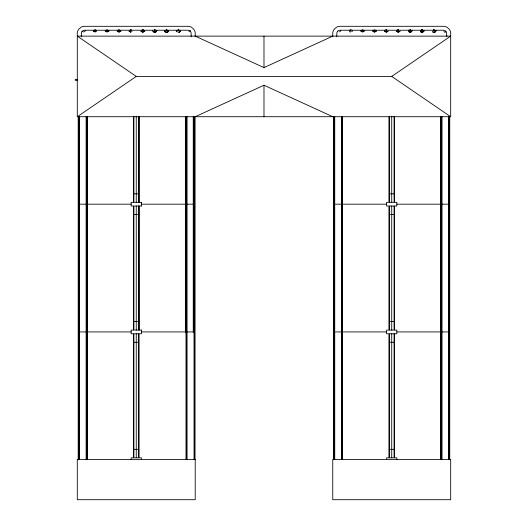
<?xml version="1.0" encoding="UTF-8"?>
<svg xmlns="http://www.w3.org/2000/svg" width="526" height="526" viewBox="0 0 526 526"><rect width="100%" height="100%" fill="white"/><g stroke="black" fill="none" stroke-linecap="round" stroke-linejoin="round"><path stroke-width="0.79" d="M95.693 29.68L95.37 30.12L94.752 29.68M107.587 29.752L107.258 30.199M130.52 29.634L130.757 30.35L131.276 29.634M154.302 29.785L154.539 30.508L155.065 29.785M351.158 29.68L350.835 30.12L350.224 29.68M363.052 29.752L362.73 30.199M374.946 29.831L374.617 30.278M385.985 29.634L386.222 30.35L386.748 29.634M397.88 29.706L398.11 30.429L398.636 29.706L398.59 30.317L397.926 30.317L397.926 29.653M156.945 30.672C156.446 32.914 152.928 32.914 152.428 30.679M168.839 30.745C168.34 32.987 164.822 32.993 164.316 30.758M180.727 30.824L179.077 32.474M412.41 30.672L410.76 32.323L408.485 31.705M424.304 30.745L422.648 32.395L420.373 31.784M436.192 30.824L435.087 32.25L432.767 32.244M130.566 29.574L130.566 30.238L131.23 30.238M154.355 29.726L154.683 30.528L155.019 29.726M386.031 29.574L386.367 30.377L386.695 29.574M168.445 30.686L166.854 32.066L165.302 31.606M180.102 31.264L180.333 30.764M423.91 30.686L422.319 32.066L420.767 31.606M435.804 30.764L434.746 31.987L433.128 31.987M180.089 31.428L180.411 30.784M423.66 31.356L423.989 30.705M84.995 31.244L85.376 30.745M109.158 30.902L107.107 32.093L105.101 30.949M121.052 30.975L119.001 32.171L116.996 31.021M144.834 31.133L142.783 32.323L140.777 31.179M340.46 31.244L340.841 30.745M352.354 31.323L352.729 30.824M364.623 30.902L362.572 32.093L360.566 30.949M376.517 30.975L374.466 32.171L372.461 31.021M388.405 31.054L386.354 32.25L384.348 31.1M400.299 31.133L398.248 32.323L396.242 31.179M108.751 30.804L107.396 31.678L105.476 30.804M120.283 31.304L120.645 30.883M144.426 31.034L143.072 31.908L141.152 31.034M156.321 31.113L154.96 31.987L153.408 31.534M364.222 30.804L362.861 31.678L360.941 30.804M376.11 30.883L374.749 31.757L372.835 30.883M411.786 31.113L410.425 31.987L408.873 31.534M144.413 31.198L142.789 32.014L141.172 31.198M375.426 31.619L376.097 31.047M434.89 32.001L435.554 31.428M119.152 30.278L119.474 29.831L118.679 30.16M166.433 29.693L166.433 30.58L166.952 30.416L166.722 29.693M421.898 29.693L421.898 30.58L422.424 30.416L422.187 29.693M195.218 36.735L195.218 33.454A6.95 6.95 0 0 0 194.653 30.718L193.693 29.101L191.517 27.26A7.594 7.594 0 0 0 187.821 26.3L84.693 26.3A7.594 7.594 0 0 0 80.991 27.26L78.821 29.101L77.855 30.718A6.95 6.95 0 0 0 77.289 33.454L77.289 116.713L136.254 76.421L391.719 76.421L450.683 36.13L77.289 36.13L136.254 76.421M179.741 31.685L178.748 32.139M399.53 31.455L397.978 31.908L396.617 31.034M195.218 36.13L263.986 67.598L332.754 36.13M195.218 116.713L263.986 85.245L332.754 116.713M84.482 31.639L83.325 31.941M96.376 31.718L94.634 31.941L93.207 30.87M339.408 31.862L339.947 31.639M155.637 31.849L154.683 32.086M167.077 32.099L167.531 31.928M178.965 32.178L179.419 32.001M363.078 31.718L363.538 31.54M399.214 31.77L397.301 31.77M410.648 32.027L411.102 31.849M422.542 32.099L422.996 31.928M119.816 31.599L118.731 31.757L117.37 30.883M387.175 31.678L385.558 31.678M119.507 31.797L118.508 31.797M374.972 31.797L373.973 31.797M386.866 31.869L385.867 31.869M95.502 31.606L93.589 30.732M77.769 79.367L75.317 79.367L75.317 80.353L77.769 80.353M77.289 116.713L450.683 116.713L450.683 33.454A6.95 6.95 0 0 0 450.125 30.718L449.158 29.101L446.982 27.26A7.594 7.594 0 0 0 443.286 26.3L340.158 26.3A7.594 7.594 0 0 0 336.456 27.26L334.286 29.101L333.32 30.718A6.95 6.95 0 0 0 332.754 33.454L332.754 36.735M133.893 193.818L138.647 193.818M389.365 193.818L394.079 193.818M78.92 204.18L79.268 204.18M80.051 204.18L86.54 204.18M86.783 204.18L87.125 204.18M87.914 204.18L131.145 204.18M141.362 204.18L185.724 204.18M186.112 204.18L186.46 204.18M186.783 204.18L193.588 204.18M194.087 204.18L194.436 204.18M334.385 204.18L334.733 204.18M335.516 204.18L342.005 204.18M342.248 204.18L342.59 204.18M343.379 204.18L386.61 204.18M396.828 204.18L440.065 204.18M440.847 204.18L441.196 204.18M441.432 204.18L447.922 204.18M448.711 204.18L449.053 204.18M133.893 214.542L138.647 214.542M389.365 214.542L394.079 214.542M133.893 321.57L138.647 321.57M389.365 321.57L394.079 321.57M78.92 331.932L79.268 331.932M80.051 331.932L86.54 331.932M86.783 331.932L87.125 331.932M87.914 331.932L131.145 331.932M185.724 331.932L141.362 331.932L141.362 330.091M186.112 331.932L186.46 331.932M186.783 331.932L193.588 331.932L193.509 116.548M194.087 331.932L194.436 331.932M334.385 331.932L334.733 331.932M335.516 331.932L342.005 331.932M342.248 331.932L342.59 331.932M343.379 331.932L386.61 331.932M396.828 331.932L440.065 331.932M440.847 331.932L441.196 331.932M441.432 331.932L447.922 331.932M448.711 331.932L449.053 331.932M133.893 342.295L138.647 342.295M389.365 342.295L394.079 342.295M133.893 449.329L138.647 449.329M389.365 449.329L394.079 449.329M410.148 32.086L409.195 31.849M130.402 31.869L130.902 31.935M350.678 32.02L349.527 31.711M130.889 32.25L128.883 31.1M130.093 31.678L130.626 31.836M421.089 31.928L421.543 32.099M165.624 31.928L166.078 32.099M153.73 31.849L154.184 32.027M106.16 31.54L106.62 31.718M445.233 32.559L443.812 31.481M391.719 76.421L450.683 116.713M374.328 30.278L374.006 29.831M362.434 30.199L362.112 29.752M190.215 30.738L189.893 30.291M118.863 30.278L118.541 29.831M106.969 30.199L106.646 29.752M117.383 31.047L118.054 31.619M93.602 30.896L94.272 31.468M384.73 30.962L385.091 31.376M129.264 30.962L129.626 31.376M176.802 31.856L176.21 30.83M164.631 30.705L164.954 31.356M176.598 30.764L176.828 31.264M164.71 30.686L164.94 31.192M410.484 29.726L410.293 30.508L409.767 29.785L409.82 30.39L410.484 30.39L410.53 29.785M143.125 29.653L142.934 30.429L142.415 29.706L142.461 30.317L143.125 30.317L143.171 29.706M449.71 116.548L449.71 459.691M449.651 116.548L449.651 459.691M448.98 116.548L448.98 459.691M448.882 116.548L448.882 459.691M448.711 116.548L448.711 459.691M446.62 36.708L446.62 33.454A3.176 3.176 0 0 0 445.64 31.179M441.847 116.548L441.847 459.691M441.794 116.548L441.794 459.691M441.117 116.548L441.117 459.691M441.018 116.548L441.018 459.691M440.847 116.548L440.847 459.691M396.828 459.691L396.828 457.844L394.474 457.844L394.474 333.78L396.828 333.78L396.828 330.091L394.474 330.091L394.474 206.021L396.828 206.021L396.828 202.332L394.474 202.332L394.474 116.884M394.079 116.193L394.079 202.332L389.365 202.332L389.365 116.193M391.719 116.193L391.719 202.332M391.719 206.021L391.719 330.091M391.719 333.78L391.719 457.844M388.97 116.884L388.97 202.332L386.61 202.332L386.61 206.021L388.97 206.021L388.97 330.091L386.61 330.091L386.61 333.78L388.97 333.78L388.97 457.844L386.61 457.844L386.61 459.691M342.59 116.548L342.59 459.691M342.419 116.548L342.419 459.691M342.327 116.548L342.327 459.691M341.65 116.548L341.65 459.691M341.591 116.548L341.591 459.691M336.824 36.708L336.824 33.454A3.176 3.176 0 0 1 337.804 31.179M334.733 116.548L334.733 459.691M334.562 116.548L334.562 459.691M334.464 116.548L334.464 459.691M263.986 36.13L263.986 67.598M263.986 85.245L263.986 116.713M195.1 116.548L195.047 459.691M194.258 116.548L194.357 459.691M194.087 116.548L194.087 459.691M193.417 116.548L193.417 331.932M193.246 116.548L193.246 331.932M191.155 36.708L191.155 33.454A3.176 3.176 0 0 0 190.175 31.179M187.065 116.548L187.065 459.691M186.382 116.548L186.382 459.691M186.283 116.548L186.283 459.691M186.112 116.548L186.112 459.691M185.652 116.548L185.652 331.932M185.553 116.548L185.553 331.932M185.382 116.548L185.382 331.932M141.441 459.691L141.441 457.844L139.048 457.844L139.048 333.78L141.441 333.78L141.441 330.091L139.009 330.091L139.009 206.021L141.441 206.021L141.441 202.332L139.009 202.332L139.009 116.884M141.362 202.332L141.362 206.021M139.048 116.884L139.048 202.332M139.048 206.021L139.048 330.091M138.647 116.193L138.614 202.332L133.893 202.332L133.893 116.193M136.254 116.193L136.254 202.332M136.254 206.021L136.254 330.091M136.254 333.78L136.254 457.844M133.505 116.884L133.505 202.332L131.145 202.332L131.145 206.021L133.505 206.021L133.505 330.091L131.145 330.091L131.145 333.78L133.505 333.78L133.505 457.844L131.145 457.844L131.145 459.691M87.125 116.548L87.125 459.691M86.954 116.548L86.954 459.691M86.856 116.548L86.856 459.691M86.126 116.548L86.126 459.691M81.359 36.708L81.359 33.454A3.176 3.176 0 0 1 82.332 31.179M79.268 116.548L79.268 459.691M79.097 116.548L79.097 459.691M78.999 116.548L78.999 459.691M78.321 116.548L78.321 459.691M78.262 116.548L78.262 459.691M96.705 30.626A1.762 1.762 0 0 1 96.376 31.008M81.182 35.847A1.756 1.756 0 0 1 81.596 36.116M178.215 31.954A1.762 1.762 0 0 1 177.735 31.816M189.209 31.613A1.756 1.756 0 0 1 188.887 31.238M132.052 31.238A1.762 1.762 0 0 1 131.631 31.507M82.043 31.488A3.373 3.373 0 0 1 84.693 30.238L187.821 30.232A3.373 3.373 0 0 1 190.471 31.488M351.421 31.277A1.762 1.762 0 0 1 350.941 31.422M349.54 31.008A1.762 1.762 0 0 1 349.211 30.626M408.465 30.554A1.756 1.756 0 0 1 408.4 30.061M432.786 31.54A1.756 1.756 0 0 1 432.457 31.159M446.594 36.11A1.762 1.762 0 0 1 447.015 35.84M420.57 31.087A1.756 1.756 0 0 1 420.359 30.633M337.508 31.488A3.373 3.373 0 0 1 340.158 30.238L443.286 30.232A3.373 3.373 0 0 1 445.936 31.488M178.09 29.936L178.321 30.659L178.847 29.936L177.998 30.212L178.801 30.547L178.801 29.883L178.136 29.883M433.555 29.936L433.786 30.659L434.312 30.488L434.082 29.765L433.555 29.936M166.242 29.804L166.242 30.469L166.906 30.469L166.906 29.804L166.242 29.804M421.707 29.804L421.707 30.469L422.371 30.469L422.371 29.804L421.707 29.804M433.602 29.883L433.602 30.547L434.266 30.547L434.266 29.883L433.602 29.883M138.647 206.021L133.893 206.021L133.893 330.091L138.647 330.091L138.614 206.021M394.079 206.021L389.365 206.021L389.365 330.091L394.079 330.091L394.079 206.021M138.647 333.78L133.893 333.78L133.893 457.844L138.647 457.844L138.647 333.78M394.079 333.78L389.365 333.78L389.365 457.844L394.079 457.844L394.079 333.78M195.218 459.408L77.289 459.408L77.289 499.7L195.218 499.7L195.218 459.408M450.683 459.408L332.754 459.408L332.754 499.7L450.683 499.7L450.683 459.408M333.786 459.691L333.786 116.548L333.734 459.691"/></g></svg>
